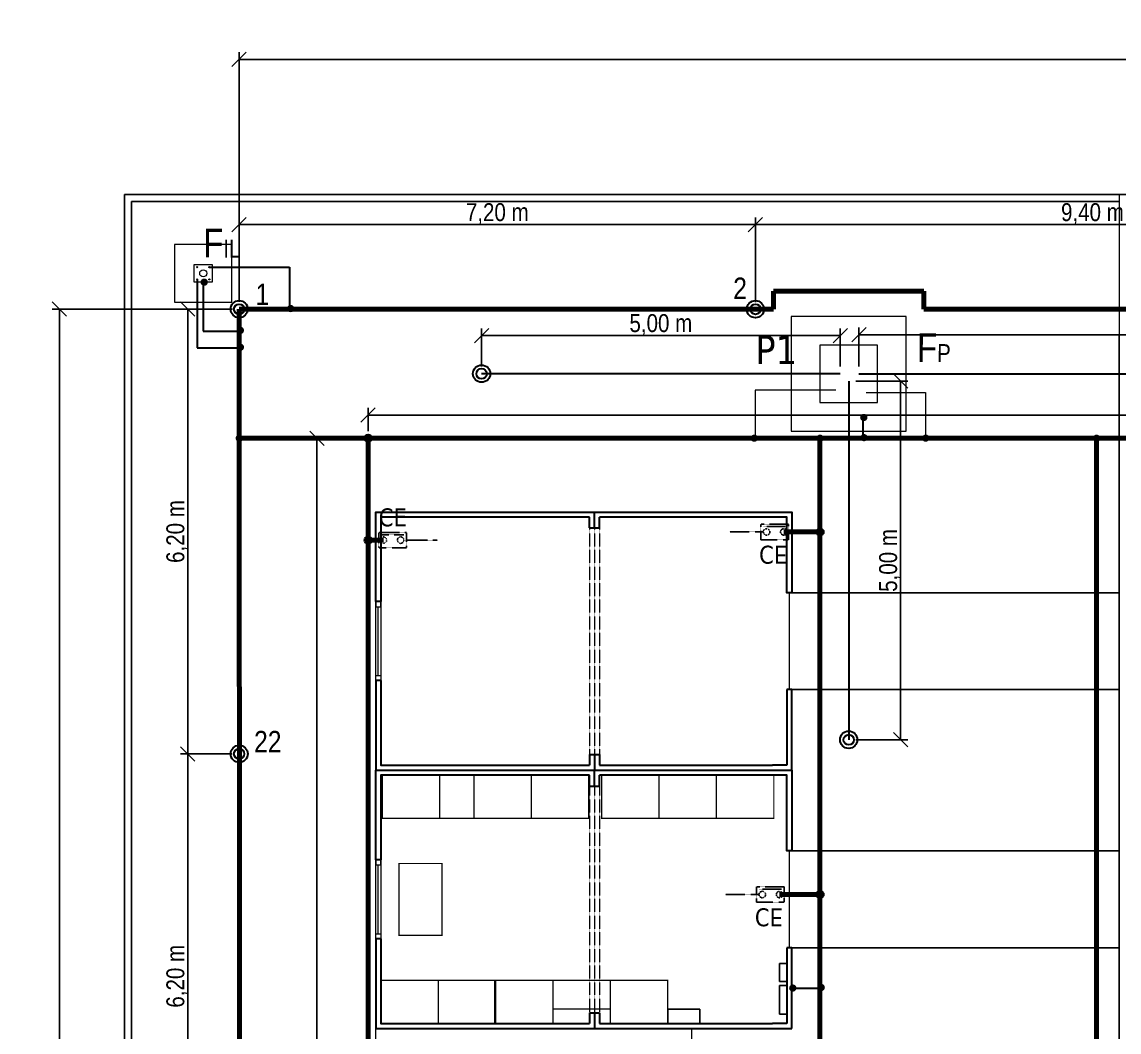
# Model space of a CAD drawing. Header units: inches. Extents: x -406115 to -363140, y -27318 to 35879.
# Drawn here: x -396768 to -381470, y 21797 to 35879 of the extents above; entities that cross this region are included whole.
import ezdxf

# ---------------------------------------------------------------- set-up
doc = ezdxf.new("R2010")
doc.units = ezdxf.units.IN
doc.header["$MEASUREMENT"] = 0
doc.header["$PDSIZE"] = 5
doc.linetypes.add('ACAD_ISO02W100', pattern=[15, 12, -3])
doc.linetypes.add('ACAD_ISO03W100', pattern=[30, 12, -18])
for name, color, linetype, lineweight in [('.15', 7, 'Continuous', 15), ('0.13', 7, 'Continuous', 13), ('5 m', 7, 'Continuous', 15), ('cutie cu eclisa', 7, 'ACAD_ISO03W100', 25), ('electrozi verticali cupru perimetrali', 22, 'Continuous', 30), ('fundatii', 144, 'Continuous', 50), ('gri', 8, 'Continuous', 25), ('legatura la priza pam.a stalp.ilum.', 130, 'Continuous', 30), ('linie groasa', 2, 'Continuous', 50), ('loc sudura', 92, 'Continuous', 30), ('priza pamant pentru paratrasnete', 30, 'Continuous', 30), ('ramificatie la priza fundatie', 5, 'Continuous', 30), ('SECTIUNI', 5, 'ACAD_ISO02W100', 30), ('text 1', 7, 'Continuous', 25)]:
    doc.layers.add(name, color=color, linetype=linetype, lineweight=lineweight)
doc.layers.add('celule MT', color=7, linetype='Continuous')
doc.layers.add('Layer2', color=7, linetype='Continuous')
for name, color, linetype, lineweight, true_color in [('cote', 7, 'Continuous', 9, 0x525252), ('priza dirijare potentiale', 7, 'Continuous', 80, 0x9eff9e), ('priza pam.artificiala perimetrala', 7, 'Continuous', 80, 0x96222e), ('ramificatii la priza pamant', 7, 'Continuous', 5, 0x007a00)]:
    doc.layers.add(name, color=color, linetype=linetype, lineweight=lineweight, true_color=true_color)
doc.styles.add('ROMANS', font='tahoma.ttf')
doc.styles.get("Standard").update_dxf_attribs({"font": 'ARIALN.TTF'})
doc.dimstyles.get("Standard").update_dxf_attribs({"dimtxt": 250, "dimasz": 200, "dimexe": 100, "dimexo": 100, "dimgap": 100, "dimtad": 1, "dimlfac": 0.001, "dimzin": 0, "dimtxsty": 'Standard', "dimblk": 'OBLIQUE', "dimcen": 0.09, "dimadec": 0, "dimazin": 0, "dimtfac": 1, "dimtofl": 0, "dimtmove": 0, "dimatfit": 3, "dimfxl": 1, "dimtolj": 1, "dimtzin": 0, "dimarcsym": 1})

# ---------------------------------------------------------------- blocks, each defined once
blk = doc.blocks.new('_Oblique')
at = {"color": 0, "linetype": 'ByBlock', "lineweight": -2}
blk.add_line((-0.5, -0.5), (0.5, 0.5), dxfattribs=at)
blk = doc.blocks.new('*D255')
at = {"layer": 'cote', "color": 0, "lineweight": -2, "ltscale": 0.01, "transparency": 16777216}
for p, q in [((-393740, 31975), (-393740, 33154)), ((-393740, 33054), (-386540, 33054)), ((-386540, 31974), (-386540, 33154))]:
    blk.add_line(p, q, dxfattribs=at)
at = {"layer": 'Defpoints', "color": 0, "ltscale": 0.01, "transparency": 16777216}
for p in [(-386540, 33054), (-393740, 31875), (-386540, 31874)]:
    blk.add_point(p, dxfattribs=at)
at = {"layer": 'cote', "color": 0, "lineweight": -2, "ltscale": 0.01, "transparency": 16777216, "xscale": 200, "yscale": 200, "zscale": 200, "rotation": 180}
blk.add_blockref('_Oblique', (-393740, 33054), dxfattribs=at)
at = {"layer": 'cote', "color": 0, "lineweight": -2, "ltscale": 0.01, "transparency": 16777216, "xscale": 200, "yscale": 200, "zscale": 200}
blk.add_blockref('_Oblique', (-386540, 33054), dxfattribs=at)
at = {"layer": 'cote', "color": 0, "ltscale": 0.01, "transparency": 16777216, "insert": (-390140, 33204), "char_height": 250, "attachment_point": 5}
blk.add_mtext('\\A1;7,20 m', dxfattribs=at)
blk = doc.blocks.new('*D256')
at = {"layer": 'cote', "color": 0, "lineweight": -2, "ltscale": 0.01, "transparency": 16777216}
for p, q in [((-386540, 31974), (-386540, 33154)), ((-386540, 33054), (-377141, 33054)), ((-377141, 31974), (-377141, 33154))]:
    blk.add_line(p, q, dxfattribs=at)
at = {"layer": 'Defpoints', "color": 0, "ltscale": 0.01, "transparency": 16777216}
for p in [(-377141, 33054), (-386540, 31874), (-377141, 31874)]:
    blk.add_point(p, dxfattribs=at)
at = {"layer": 'cote', "color": 0, "lineweight": -2, "ltscale": 0.01, "transparency": 16777216, "xscale": 200, "yscale": 200, "zscale": 200, "rotation": 180}
blk.add_blockref('_Oblique', (-386540, 33054), dxfattribs=at)
at = {"layer": 'cote', "color": 0, "lineweight": -2, "ltscale": 0.01, "transparency": 16777216, "xscale": 200, "yscale": 200, "zscale": 200}
blk.add_blockref('_Oblique', (-377141, 33054), dxfattribs=at)
at = {"layer": 'cote', "color": 0, "ltscale": 0.01, "transparency": 16777216, "insert": (-381841, 33204), "char_height": 250, "attachment_point": 5}
blk.add_mtext('\\A1;9,40 m', dxfattribs=at)
blk = doc.blocks.new('*D260')
at = {"layer": 'Defpoints', "color": 0, "ltscale": 0.01, "transparency": 16777216}
for p in [(-364739, 35356), (-393740, 31875), (-364739, 31875)]:
    blk.add_point(p, dxfattribs=at)
at = {"layer": 'linie groasa', "color": 0, "lineweight": -2, "ltscale": 0.01, "transparency": 16777216}
for p, q in [((-393740, 31975), (-393740, 35456)), ((-393740, 35356), (-364739, 35356)), ((-364739, 31975), (-364739, 35456))]:
    blk.add_line(p, q, dxfattribs=at)
at = {"layer": 'linie groasa', "color": 0, "lineweight": -2, "ltscale": 0.01, "transparency": 16777216, "xscale": 200, "yscale": 200, "zscale": 200, "rotation": 180}
blk.add_blockref('_Oblique', (-393740, 35356), dxfattribs=at)
at = {"layer": 'linie groasa', "color": 0, "lineweight": -2, "ltscale": 0.01, "transparency": 16777216, "xscale": 200, "yscale": 200, "zscale": 200}
blk.add_blockref('_Oblique', (-364739, 35356), dxfattribs=at)
at = {"layer": 'linie groasa', "color": 0, "ltscale": 0.01, "transparency": 16777216, "insert": (-379240, 35506), "char_height": 250, "attachment_point": 5}
blk.add_mtext('\\A1;29,00 m', dxfattribs=at)
blk = doc.blocks.new('*D261')
at = {"layer": 'Defpoints', "color": 0, "ltscale": 0.01, "transparency": 16777216}
for p in [(-393740, 31875), (-396245, -13126), (-393739, -13126)]:
    blk.add_point(p, dxfattribs=at)
at = {"layer": 'linie groasa', "color": 0, "lineweight": -2, "ltscale": 0.01, "transparency": 16777216}
for p, q in [((-393840, 31875), (-396345, 31875)), ((-396245, 31875), (-396245, -13126)), ((-393839, -13126), (-396345, -13126))]:
    blk.add_line(p, q, dxfattribs=at)
at = {"layer": 'linie groasa', "color": 0, "lineweight": -2, "ltscale": 0.01, "transparency": 16777216, "xscale": 200, "yscale": 200, "zscale": 200}
for p, rotation in [((-396245, 31875), 90), ((-396245, -13126), 270)]:
    blk.add_blockref('_Oblique', p, dxfattribs=dict(at, rotation=rotation))
at = {"layer": 'linie groasa', "color": 0, "ltscale": 0.01, "transparency": 16777216, "insert": (-396395, 9375), "char_height": 250, "attachment_point": 5, "rotation": 90}
blk.add_mtext('\\A1;45,00 m', dxfattribs=at)
blk = doc.blocks.new('*D262')
at = {"layer": 'Defpoints', "color": 0, "ltscale": 0.01, "transparency": 16777216}
for p in [(-391939, 30075), (-392656, -11325), (-391941, -11325)]:
    blk.add_point(p, dxfattribs=at)
at = {"layer": 'linie groasa', "color": 0, "lineweight": -2, "ltscale": 0.01, "transparency": 16777216}
for p, q in [((-392039, 30075), (-392756, 30075)), ((-392656, 30075), (-392656, -11325)), ((-392041, -11325), (-392756, -11325))]:
    blk.add_line(p, q, dxfattribs=at)
at = {"layer": 'linie groasa', "color": 0, "lineweight": -2, "ltscale": 0.01, "transparency": 16777216, "xscale": 200, "yscale": 200, "zscale": 200}
for p, rotation in [((-392656, 30075), 90), ((-392656, -11325), 270)]:
    blk.add_blockref('_Oblique', p, dxfattribs=dict(at, rotation=rotation))
at = {"layer": 'linie groasa', "color": 0, "ltscale": 0.01, "transparency": 16777216, "insert": (-392807, 9375), "char_height": 250, "attachment_point": 5, "rotation": 90}
blk.add_mtext('\\A1;41,40 m', dxfattribs=at)
blk = doc.blocks.new('*D263')
at = {"layer": 'Defpoints', "color": 0, "ltscale": 0.01, "transparency": 16777216}
for p in [(-366539, 30398), (-391941, 30075), (-366539, 30075)]:
    blk.add_point(p, dxfattribs=at)
at = {"layer": 'linie groasa', "color": 0, "lineweight": -2, "ltscale": 0.01, "transparency": 16777216}
for p, q in [((-391941, 30175), (-391941, 30498)), ((-366539, 30175), (-366539, 30498)), ((-391941, 30398), (-366539, 30398))]:
    blk.add_line(p, q, dxfattribs=at)
at = {"layer": 'linie groasa', "color": 0, "lineweight": -2, "ltscale": 0.01, "transparency": 16777216, "xscale": 200, "yscale": 200, "zscale": 200, "rotation": 180}
blk.add_blockref('_Oblique', (-391941, 30398), dxfattribs=at)
at = {"layer": 'linie groasa', "color": 0, "lineweight": -2, "ltscale": 0.01, "transparency": 16777216, "xscale": 200, "yscale": 200, "zscale": 200}
blk.add_blockref('_Oblique', (-366539, 30398), dxfattribs=at)
at = {"layer": 'linie groasa', "color": 0, "ltscale": 0.01, "transparency": 16777216, "insert": (-379240, 30549), "char_height": 250, "attachment_point": 5}
blk.add_mtext('\\A1;25,40 m', dxfattribs=at)
blk = doc.blocks.new('*D279')
at = {"layer": 'cote', "color": 0, "lineweight": -2, "ltscale": 0.01, "transparency": 16777216}
for p, q in [((-393840, 25675), (-394555, 25675)), ((-394455, 25675), (-394455, 19475)), ((-393840, 19475), (-394555, 19475))]:
    blk.add_line(p, q, dxfattribs=at)
at = {"layer": 'Defpoints', "color": 0, "ltscale": 0.01, "transparency": 16777216}
for p in [(-393740, 25675), (-394455, 19475), (-393740, 19475)]:
    blk.add_point(p, dxfattribs=at)
at = {"layer": 'cote', "color": 0, "lineweight": -2, "ltscale": 0.01, "transparency": 16777216, "xscale": 200, "yscale": 200, "zscale": 200}
for p, rotation in [((-394455, 25675), 90), ((-394455, 19475), 270)]:
    blk.add_blockref('_Oblique', p, dxfattribs=dict(at, rotation=rotation))
at = {"layer": 'cote', "color": 0, "ltscale": 0.01, "transparency": 16777216, "insert": (-394606, 22575), "char_height": 250, "attachment_point": 5, "rotation": 90}
blk.add_mtext('\\A1;6,20 m', dxfattribs=at)
blk = doc.blocks.new('*D280')
at = {"layer": 'cote', "color": 0, "lineweight": -2, "ltscale": 0.01, "transparency": 16777216}
for p, q in [((-393839, 31875), (-394555, 31875)), ((-394455, 31875), (-394455, 25675)), ((-393840, 25675), (-394555, 25675))]:
    blk.add_line(p, q, dxfattribs=at)
at = {"layer": 'Defpoints', "color": 0, "ltscale": 0.01, "transparency": 16777216}
for p in [(-393739, 31875), (-394455, 25675), (-393740, 25675)]:
    blk.add_point(p, dxfattribs=at)
at = {"layer": 'cote', "color": 0, "lineweight": -2, "ltscale": 0.01, "transparency": 16777216, "xscale": 200, "yscale": 200, "zscale": 200}
for p, rotation in [((-394455, 31875), 90), ((-394455, 25675), 270)]:
    blk.add_blockref('_Oblique', p, dxfattribs=dict(at, rotation=rotation))
at = {"layer": 'cote', "color": 0, "ltscale": 0.01, "transparency": 16777216, "insert": (-394606, 28775), "char_height": 250, "attachment_point": 5, "rotation": 90}
blk.add_mtext('\\A1;6,20 m', dxfattribs=at)
blk = doc.blocks.new('*D281')
at = {"layer": 'cote', "color": 0, "lineweight": -2, "ltscale": 0.01, "transparency": 16777216}
for p, q in [((-390359, 31075), (-390359, 31606)), ((-385358, 31075), (-385358, 31606)), ((-390359, 31506), (-385358, 31506))]:
    blk.add_line(p, q, dxfattribs=at)
at = {"layer": 'Defpoints', "color": 0, "ltscale": 0.01, "transparency": 16777216}
for p in [(-385358, 31506), (-390359, 30975), (-385358, 30975)]:
    blk.add_point(p, dxfattribs=at)
at = {"layer": 'cote', "color": 0, "lineweight": -2, "ltscale": 0.01, "transparency": 16777216, "xscale": 200, "yscale": 200, "zscale": 200, "rotation": 180}
blk.add_blockref('_Oblique', (-390359, 31506), dxfattribs=at)
at = {"layer": 'cote', "color": 0, "lineweight": -2, "ltscale": 0.01, "transparency": 16777216, "xscale": 200, "yscale": 200, "zscale": 200}
blk.add_blockref('_Oblique', (-385358, 31506), dxfattribs=at)
at = {"layer": 'cote', "color": 0, "ltscale": 0.01, "transparency": 16777216, "insert": (-387859, 31657), "char_height": 250, "attachment_point": 5}
blk.add_mtext('\\A1;5,00 m', dxfattribs=at)
blk = doc.blocks.new('*D282')
at = {"layer": 'cote', "color": 0, "lineweight": -2, "ltscale": 0.01, "transparency": 16777216}
for p, q in [((-385097, 31075), (-385097, 31619)), ((-376098, 31519), (-385097, 31519)), ((-376098, 31076), (-376098, 31619))]:
    blk.add_line(p, q, dxfattribs=at)
at = {"layer": 'Defpoints', "color": 0, "ltscale": 0.01, "transparency": 16777216}
for p in [(-385097, 31519), (-385097, 30975), (-376098, 30976)]:
    blk.add_point(p, dxfattribs=at)
at = {"layer": 'cote', "color": 0, "lineweight": -2, "ltscale": 0.01, "transparency": 16777216, "xscale": 200, "yscale": 200, "zscale": 200, "rotation": 180}
blk.add_blockref('_Oblique', (-385097, 31519), dxfattribs=at)
at = {"layer": 'cote', "color": 0, "lineweight": -2, "ltscale": 0.01, "transparency": 16777216, "xscale": 200, "yscale": 200, "zscale": 200}
blk.add_blockref('_Oblique', (-376098, 31519), dxfattribs=at)
at = {"layer": 'cote', "color": 0, "ltscale": 0.01, "transparency": 16777216, "insert": (-380598, 31669), "char_height": 250, "attachment_point": 5}
blk.add_mtext('\\A1;9,00 m', dxfattribs=at)
blk = doc.blocks.new('*D283')
at = {"layer": 'cote', "color": 0, "lineweight": -2, "ltscale": 0.01, "transparency": 16777216}
for p, q in [((-385140, 30872), (-384417, 30872)), ((-384517, 30872), (-384517, 25872)), ((-385139, 25872), (-384417, 25872))]:
    blk.add_line(p, q, dxfattribs=at)
at = {"layer": 'Defpoints', "color": 0, "ltscale": 0.01, "transparency": 16777216}
for p in [(-385240, 30872), (-385239, 25872), (-384517, 25872)]:
    blk.add_point(p, dxfattribs=at)
at = {"layer": 'cote', "color": 0, "lineweight": -2, "ltscale": 0.01, "transparency": 16777216, "xscale": 200, "yscale": 200, "zscale": 200}
for p, rotation in [((-384517, 30872), 90), ((-384517, 25872), 270)]:
    blk.add_blockref('_Oblique', p, dxfattribs=dict(at, rotation=rotation))
at = {"layer": 'cote', "color": 0, "ltscale": 0.01, "transparency": 16777216, "insert": (-384667, 28372), "char_height": 250, "attachment_point": 5, "rotation": 90}
blk.add_mtext('\\A1;5,00 m', dxfattribs=at)

msp = doc.modelspace()

# ---------------------------------------------------------------- hatches: boundary and pattern name
at = {"layer": 'loc sudura', "ltscale": 0.13}
h = msp.add_hatch(color=256, dxfattribs=at)
h.paths.add_polyline_path([(-394226.477, 32200.124), (-394226.477, 32302.124, -1)])
h.paths.add_polyline_path([(-394226.477, 32302.124), (-394226.477, 32251.124), (-394277.477, 32251.124, -0.414213563)])
h.paths.add_polyline_path([(-394226.477, 32251.124), (-394226.477, 32200.124, -0.414213562), (-394277.477, 32251.124)])
h = msp.add_hatch(color=256, dxfattribs=at)
h.paths.add_polyline_path([(-393020.563, 31832.671), (-393020.563, 31934.671, -1)])
h.paths.add_polyline_path([(-393020.563, 31934.671), (-393020.563, 31883.671), (-393071.563, 31883.671, -0.414213563)])
h.paths.add_polyline_path([(-393020.563, 31883.671), (-393020.563, 31832.671, -0.414213562), (-393071.563, 31883.671)])
h = msp.add_hatch(color=256, dxfattribs=at)
h.paths.add_polyline_path([(-393722.117, 31528.013), (-393722.117, 31630.013, -1)])
h.paths.add_polyline_path([(-393722.117, 31630.013), (-393722.117, 31579.013), (-393773.117, 31579.013, -0.414213563)])
h.paths.add_polyline_path([(-393722.117, 31579.013), (-393722.117, 31528.013, -0.414213562), (-393773.117, 31579.013)])
h = msp.add_hatch(color=256, dxfattribs=at)
h.paths.add_polyline_path([(-393721.982, 31293.251), (-393721.982, 31395.251, -1)])
h.paths.add_polyline_path([(-393721.982, 31395.251), (-393721.982, 31344.251), (-393772.982, 31344.251, -0.414213563)])
h.paths.add_polyline_path([(-393721.982, 31344.251), (-393721.982, 31293.251, -0.414213562), (-393772.982, 31344.251)])
h = msp.add_hatch(color=256, dxfattribs=at)
h.paths.add_polyline_path([(-385028.993, 30313.761), (-385028.993, 30415.761, -1)])
h.paths.add_polyline_path([(-385028.993, 30415.761), (-385028.993, 30364.761), (-385079.993, 30364.761, -0.414213563)])
h.paths.add_polyline_path([(-385028.993, 30364.761), (-385028.993, 30313.761, -0.414213562), (-385079.993, 30364.761)])
h = msp.add_hatch(color=256, dxfattribs=at)
h.paths.add_polyline_path([(-393737.598, 30024.413), (-393737.598, 30126.413, -1)])
h.paths.add_polyline_path([(-393737.598, 30126.413), (-393737.598, 30075.413), (-393788.598, 30075.413, -0.414213563)])
h.paths.add_polyline_path([(-393737.598, 30075.413), (-393737.598, 30024.413, -0.414213562), (-393788.598, 30075.413)])
h = msp.add_hatch(color=256, dxfattribs=at)
h.paths.add_polyline_path([(-391940.137, 30024.413), (-391940.137, 30126.413, -1)])
h.paths.add_polyline_path([(-391940.137, 30126.413), (-391940.137, 30075.413), (-391991.137, 30075.413, -0.414213563)])
h.paths.add_polyline_path([(-391940.137, 30075.413), (-391940.137, 30024.413, -0.414213562), (-391991.137, 30075.413)])
h = msp.add_hatch(color=256, dxfattribs=at)
h.paths.add_polyline_path([(-391990.372, 30074.769), (-391888.372, 30074.769, 1)])
h.paths.add_polyline_path([(-391888.372, 30074.769), (-391939.372, 30074.769), (-391939.372, 30023.769, 0.414213563)])
h.paths.add_polyline_path([(-391939.372, 30074.769), (-391990.372, 30074.769, 0.414213562), (-391939.372, 30023.769)])
h = msp.add_hatch(color=256, dxfattribs=at)
h.paths.add_polyline_path([(-386555.96, 30025.144), (-386555.96, 30127.144, -1)])
h.paths.add_polyline_path([(-386555.96, 30127.144), (-386555.96, 30076.144), (-386606.96, 30076.144, -0.414213563)])
h.paths.add_polyline_path([(-386555.96, 30076.144), (-386555.96, 30025.144, -0.414213562), (-386606.96, 30076.144)])
h = msp.add_hatch(color=256, dxfattribs=at)
h.paths.add_polyline_path([(-385639.137, 30024.413), (-385639.137, 30126.413, -1)])
h.paths.add_polyline_path([(-385639.137, 30126.413), (-385639.137, 30075.413), (-385690.137, 30075.413, -0.414213563)])
h.paths.add_polyline_path([(-385639.137, 30075.413), (-385639.137, 30024.413, -0.414213562), (-385690.137, 30075.413)])
h = msp.add_hatch(color=256, dxfattribs=at)
h.paths.add_polyline_path([(-385025.309, 30032.671), (-385025.309, 30134.671, -1)])
h.paths.add_polyline_path([(-385025.309, 30134.671), (-385025.309, 30083.671), (-385076.309, 30083.671, -0.414213563)])
h.paths.add_polyline_path([(-385025.309, 30083.671), (-385025.309, 30032.671, -0.414213562), (-385076.309, 30083.671)])
h = msp.add_hatch(color=256, dxfattribs=at)
h.paths.add_polyline_path([(-384165.76, 30025.809), (-384165.76, 30127.809, -1)])
h.paths.add_polyline_path([(-384165.76, 30127.809), (-384165.76, 30076.809), (-384216.76, 30076.809, -0.414213563)])
h.paths.add_polyline_path([(-384165.76, 30076.809), (-384165.76, 30025.809, -0.414213562), (-384216.76, 30076.809)])
h = msp.add_hatch(color=256, dxfattribs=at)
h.paths.add_polyline_path([(-381782.855, 30024.413), (-381782.855, 30126.413, -1)])
h.paths.add_polyline_path([(-381782.855, 30126.413), (-381782.855, 30075.413), (-381833.855, 30075.413, -0.414213563)])
h.paths.add_polyline_path([(-381782.855, 30075.413), (-381782.855, 30024.413, -0.414213562), (-381833.855, 30075.413)])
h = msp.add_hatch(color=256, dxfattribs=at)
h.paths.add_polyline_path([(-385640.637, 28718.666), (-385640.637, 28820.666, -1)])
h.paths.add_polyline_path([(-385640.637, 28820.666), (-385640.637, 28769.666), (-385691.637, 28769.666, -0.414213563)])
h.paths.add_polyline_path([(-385640.637, 28769.666), (-385640.637, 28718.666, -0.414213562), (-385691.637, 28769.666)])
h = msp.add_hatch(color=256, dxfattribs=at)
h.paths.add_polyline_path([(-385690.872, 28769.023), (-385588.872, 28769.023, 1)])
h.paths.add_polyline_path([(-385588.872, 28769.023), (-385639.872, 28769.023), (-385639.872, 28718.023, 0.414213563)])
h.paths.add_polyline_path([(-385639.872, 28769.023), (-385690.872, 28769.023, 0.414213562), (-385639.872, 28718.023)])
h = msp.add_hatch(color=256, dxfattribs=at)
h.paths.add_polyline_path([(-391941.637, 28604.962), (-391941.637, 28706.962, -1)])
h.paths.add_polyline_path([(-391941.637, 28706.962), (-391941.637, 28655.962), (-391992.637, 28655.962, -0.414213563)])
h.paths.add_polyline_path([(-391941.637, 28655.962), (-391941.637, 28604.962, -0.414213562), (-391992.637, 28655.962)])
h = msp.add_hatch(color=256, dxfattribs=at)
h.paths.add_polyline_path([(-391941.637, 28604.962), (-391941.637, 28706.962, -1)])
h.paths.add_polyline_path([(-391941.637, 28706.962), (-391941.637, 28655.962), (-391992.637, 28655.962, -0.414213563)])
h.paths.add_polyline_path([(-391941.637, 28655.962), (-391941.637, 28604.962, -0.414213562), (-391992.637, 28655.962)])
h = msp.add_hatch(color=256, dxfattribs=at)
h.paths.add_polyline_path([(-391941.637, 28604.962), (-391941.637, 28706.962, -1)])
h.paths.add_polyline_path([(-391941.637, 28706.962), (-391941.637, 28655.962), (-391992.637, 28655.962, -0.414213563)])
h.paths.add_polyline_path([(-391941.637, 28655.962), (-391941.637, 28604.962, -0.414213562), (-391992.637, 28655.962)])
h = msp.add_hatch(color=256, dxfattribs=at)
h.paths.add_polyline_path([(-391941.637, 28604.962), (-391941.637, 28706.962, -1)])
h.paths.add_polyline_path([(-391941.637, 28706.962), (-391941.637, 28655.962), (-391992.637, 28655.962, -0.414213563)])
h.paths.add_polyline_path([(-391941.637, 28655.962), (-391941.637, 28604.962, -0.414213562), (-391992.637, 28655.962)])
h = msp.add_hatch(color=256, dxfattribs=at)
h.paths.add_polyline_path([(-391941.637, 28604.962), (-391941.637, 28706.962, -1)])
h.paths.add_polyline_path([(-391941.637, 28706.962), (-391941.637, 28655.962), (-391992.637, 28655.962, -0.414213563)])
h.paths.add_polyline_path([(-391941.637, 28655.962), (-391941.637, 28604.962, -0.414213562), (-391992.637, 28655.962)])
h = msp.add_hatch(color=256, dxfattribs=at)
h.paths.add_polyline_path([(-391991.872, 28655.319), (-391889.872, 28655.319, 1)])
h.paths.add_polyline_path([(-391889.872, 28655.319), (-391940.872, 28655.319), (-391940.872, 28604.319, 0.414213563)])
h.paths.add_polyline_path([(-391940.872, 28655.319), (-391991.872, 28655.319, 0.414213562), (-391940.872, 28604.319)])
h = msp.add_hatch(color=256, dxfattribs=at)
h.paths.add_polyline_path([(-391991.872, 28655.319), (-391889.872, 28655.319, 1)])
h.paths.add_polyline_path([(-391889.872, 28655.319), (-391940.872, 28655.319), (-391940.872, 28604.319, 0.414213563)])
h.paths.add_polyline_path([(-391940.872, 28655.319), (-391991.872, 28655.319, 0.414213562), (-391940.872, 28604.319)])
h = msp.add_hatch(color=256, dxfattribs=at)
h.paths.add_polyline_path([(-391991.872, 28655.319), (-391889.872, 28655.319, 1)])
h.paths.add_polyline_path([(-391889.872, 28655.319), (-391940.872, 28655.319), (-391940.872, 28604.319, 0.414213563)])
h.paths.add_polyline_path([(-391940.872, 28655.319), (-391991.872, 28655.319, 0.414213562), (-391940.872, 28604.319)])
h = msp.add_hatch(color=256, dxfattribs=at)
h.paths.add_polyline_path([(-391991.872, 28655.319), (-391889.872, 28655.319, 1)])
h.paths.add_polyline_path([(-391889.872, 28655.319), (-391940.872, 28655.319), (-391940.872, 28604.319, 0.414213563)])
h.paths.add_polyline_path([(-391940.872, 28655.319), (-391991.872, 28655.319, 0.414213562), (-391940.872, 28604.319)])
h = msp.add_hatch(color=256, dxfattribs=at)
h.paths.add_polyline_path([(-391991.872, 28655.319), (-391889.872, 28655.319, 1)])
h.paths.add_polyline_path([(-391889.872, 28655.319), (-391940.872, 28655.319), (-391940.872, 28604.319, 0.414213563)])
h.paths.add_polyline_path([(-391940.872, 28655.319), (-391991.872, 28655.319, 0.414213562), (-391940.872, 28604.319)])
h = msp.add_hatch(color=256, dxfattribs=at)
h.paths.add_polyline_path([(-385640.637, 23663.838), (-385640.637, 23765.838, -1)])
h.paths.add_polyline_path([(-385640.637, 23765.838), (-385640.637, 23714.838), (-385691.637, 23714.838, -0.414213563)])
h.paths.add_polyline_path([(-385640.637, 23714.838), (-385640.637, 23663.838, -0.414213562), (-385691.637, 23714.838)])
h = msp.add_hatch(color=256, dxfattribs=at)
h.paths.add_polyline_path([(-385690.872, 23714.194), (-385588.872, 23714.194, 1)])
h.paths.add_polyline_path([(-385588.872, 23714.194), (-385639.872, 23714.194), (-385639.872, 23663.194, 0.414213563)])
h.paths.add_polyline_path([(-385639.872, 23714.194), (-385690.872, 23714.194, 0.414213562), (-385639.872, 23663.194)])
h = msp.add_hatch(color=256, dxfattribs=at)
h.paths.add_polyline_path([(-386019.108, 22359.741), (-386019.108, 22461.741, -1)])
h.paths.add_polyline_path([(-386019.108, 22461.741), (-386019.108, 22410.741), (-386070.108, 22410.741, -0.414213563)])
h.paths.add_polyline_path([(-386019.108, 22410.741), (-386019.108, 22359.741, -0.414213562), (-386070.108, 22410.741)])
h = msp.add_hatch(color=256, dxfattribs=at)
h.paths.add_polyline_path([(-385622.793, 22367.563), (-385622.793, 22469.563, -1)])
h.paths.add_polyline_path([(-385622.793, 22469.563), (-385622.793, 22418.563), (-385673.793, 22418.563, -0.414213563)])
h.paths.add_polyline_path([(-385622.793, 22418.563), (-385622.793, 22367.563, -0.414213562), (-385673.793, 22418.563)])

# ---------------------------------------------------------------- linework, layer by layer
at = {"layer": '.15'}
msp.add_line((-390358.769, 30975.269), (-390358.269, 30974.769), dxfattribs=at)
at = {"color": 252, "linetype": 'ByBlock', "lineweight": 15}
for p, q in [((-377519.617, 33474.769), (-381519.617, 33474.769)), ((-381469.617, 33474.769), (-381469.617, 31524.769))]:
    msp.add_line(p, q, dxfattribs=at)
for p, q in [((-386068.681, 27922.162), (-381469.617, 27922.162)), ((-386068.681, 26572.162), (-381469.617, 26572.162)), ((-381469.617, 24322.162), (-381469.617, 25249.717)), ((-386068.681, 24322.162), (-381469.617, 24322.162)), ((-386068.681, 22972.162), (-381469.617, 22972.162))]:
    msp.add_line(p, q)
at = {"color": 7}
for p, q in [((-386103.681, 26297.317), (-386103.681, 26047.317)), ((-386103.681, 26047.317), (-386103.681, 25647.317)), ((-386203.681, 22501.056), (-386203.681, 22751.056)), ((-386203.681, 22751.056), (-386103.681, 22751.056)), ((-386103.681, 22697.317), (-386103.681, 22447.317)), ((-386103.681, 22501.056), (-386203.681, 22501.056)), ((-386203.681, 22047.317), (-386203.681, 22447.317)), ((-386203.681, 22447.317), (-386103.681, 22447.317)), ((-386103.681, 22447.317), (-386103.681, 22047.317)), ((-387763.682, 21917.162), (-387763.682, 22117.162)), ((-387763.682, 22117.162), (-387313.682, 22117.162)), ((-387313.682, 22117.162), (-387313.682, 21917.162)), ((-386103.681, 22047.317), (-386203.681, 22047.317))]:
    msp.add_line(p, q, dxfattribs=at)
at = {"lineweight": 13, "ltscale": 0.13}
for p, q in [((-391833.681, 25447.162), (-387433.681, 25447.162)), ((-391833.681, 14047.162), (-391833.681, 21847.162)), ((-391833.681, 21847.162), (-387433.681, 21847.162)), ((-387433.681, 21847.162), (-387433.681, 14047.162))]:
    msp.add_line(p, q, dxfattribs=at)
at = {"color": 253}
for p, q in [((-387313.682, 25517.162), (-387763.682, 25517.162)), ((-387313.682, 21917.162), (-387763.682, 21917.162))]:
    msp.add_line(p, q, dxfattribs=at)
at = {"color": 7, "ltscale": 0.13}
msp.add_line((-390171.842, 21907.355), (-390171.842, 22507.355), dxfattribs=at)
msp.add_lwpolyline([(-395339.872, 33474.769), (-395339.872, -14725.231), (-363139.872, -14725.231), (-363139.872, 33474.769)], close=True)
msp.add_lwpolyline([(-381469.617, 33374.769), (-395239.872, 33374.769), (-395239.872, -14625.231), (-381189.872, -14625.231)])
at = {"color": 7, "ltscale": 0.13, "const_width": 18}
for points in [[(-390943.681, 25377.162), (-390943.681, 24777.162), (-391743.681, 24777.162), (-391743.681, 25377.162)], [(-390463.681, 25377.162), (-390463.681, 24777.162), (-390943.681, 24777.162), (-390943.681, 25377.162)], [(-389663.681, 25377.162), (-389663.681, 24777.162), (-390463.681, 24777.162), (-390463.681, 25377.162)], [(-388863.681, 25377.162), (-388863.681, 24777.162), (-389663.681, 24777.162), (-389663.681, 25377.162)], [(-387883.682, 25377.162), (-387883.682, 24777.162), (-388683.681, 24777.162), (-388683.681, 25377.162)], [(-387083.682, 25377.162), (-387083.682, 24777.162), (-387883.682, 24777.162), (-387883.682, 25377.162)], [(-386283.682, 25377.162), (-386283.682, 24777.162), (-387083.682, 24777.162), (-387083.682, 25377.162)], [(-391511.002, 24147.162), (-391511.002, 23147.162), (-390911.002, 23147.162), (-390911.002, 24147.162)], [(-390963.681, 22517.162), (-390963.681, 21917.162), (-391763.681, 21917.162), (-391763.681, 22517.162)], [(-390163.681, 22517.162), (-390163.681, 21917.162), (-390963.681, 21917.162), (-390963.681, 22517.162)], [(-389363.681, 22517.162), (-389363.681, 21917.162), (-390163.681, 21917.162), (-390163.681, 22517.162)], [(-388563.682, 22517.162), (-388563.682, 22117.162), (-389363.681, 22117.162), (-389363.681, 22517.162)], [(-387763.682, 22517.162), (-387763.682, 21917.162), (-388563.682, 21917.162), (-388563.682, 22517.162)]]:
    msp.add_lwpolyline(points, close=True, dxfattribs=at)
at = {"layer": '0.13', "color": 7, "linetype": 'ACAD_ISO03W100', "ltscale": 0.01}
for p, q in [((-388853.681, 28827.162), (-388853.681, 25667.162)), ((-388783.681, 28827.162), (-388783.681, 25667.162)), ((-388713.681, 28827.162), (-388713.681, 25667.162)), ((-388853.681, 25227.162), (-388853.681, 22067.162)), ((-388783.681, 25227.162), (-388783.681, 22067.162)), ((-388713.681, 25227.162), (-388713.681, 22067.162))]:
    msp.add_line(p, q, dxfattribs=at)
at = {"layer": '5 m', "color": 7, "ltscale": 0.01}
for p, q in [((-386068.681, 27922.162), (-386068.681, 26572.162)), ((-391798.681, 26767.162), (-391798.681, 27727.162)), ((-386068.681, 24322.162), (-386068.681, 22972.162)), ((-391798.681, 23167.162), (-391798.681, 24127.162))]:
    msp.add_line(p, q, dxfattribs=at)
for points in [[(-391763.681, 26697.162), (-391833.681, 26697.162), (-391833.681, 27797.162), (-391763.681, 27797.162)], [(-391833.681, 27797.162), (-391833.681, 27727.162), (-391763.681, 27727.162), (-391763.681, 27797.162)], [(-391833.681, 26697.162), (-391833.681, 26767.162), (-391763.681, 26767.162), (-391763.681, 26697.162)], [(-391763.681, 23097.162), (-391833.681, 23097.162), (-391833.681, 24197.162), (-391763.681, 24197.162)], [(-391833.681, 24197.162), (-391833.681, 24127.162), (-391763.681, 24127.162), (-391763.681, 24197.162)], [(-391833.681, 23097.162), (-391833.681, 23167.162), (-391763.681, 23167.162), (-391763.681, 23097.162)]]:
    msp.add_lwpolyline(points, close=True, dxfattribs=at)
at = {"layer": 'celule MT', "color": 7}
for p, q in [((-391833.681, 27797.162), (-391763.681, 27797.162)), ((-391833.681, 24197.162), (-391763.681, 24197.162))]:
    msp.add_line(p, q, dxfattribs=at)
at = {"layer": 'cutie cu eclisa', "ltscale": 0.01}
for p, q in [((-386430.202, 28769.023), (-386897.075, 28769.023)), ((-386427.541, 28844.1), (-386119.125, 28844.1)), ((-391444.603, 28728.796), (-391753.019, 28728.796)), ((-391444.603, 28728.796), (-391753.019, 28728.796)), ((-391444.603, 28728.796), (-391753.019, 28728.796)), ((-391444.603, 28728.796), (-391753.019, 28728.796)), ((-391444.603, 28728.796), (-391753.019, 28728.796)), ((-391441.943, 28655.319), (-390975.07, 28655.319)), ((-391441.943, 28655.319), (-390975.07, 28655.319)), ((-391441.943, 28655.319), (-390975.07, 28655.319)), ((-391441.943, 28655.319), (-390975.07, 28655.319)), ((-391441.943, 28655.319), (-390975.07, 28655.319)), ((-386489.127, 23714.194), (-386956, 23714.194)), ((-386486.466, 23789.271), (-386178.05, 23789.271))]:
    msp.add_line(p, q, dxfattribs=at)
for points in [[(-391406.863, 28763.232), (-391793.309, 28763.232), (-391793.309, 28547.405), (-391406.863, 28547.405)], [(-391406.863, 28763.232), (-391793.309, 28763.232), (-391793.309, 28547.405), (-391406.863, 28547.405)], [(-391406.863, 28763.232), (-391793.309, 28763.232), (-391793.309, 28547.405), (-391406.863, 28547.405)], [(-391406.863, 28763.232), (-391793.309, 28763.232), (-391793.309, 28547.405), (-391406.863, 28547.405)], [(-391406.863, 28763.232), (-391793.309, 28763.232), (-391793.309, 28547.405), (-391406.863, 28547.405)], [(-386465.281, 28661.109), (-386078.835, 28661.109), (-386078.835, 28876.937), (-386465.281, 28876.937)], [(-386524.206, 23606.281), (-386137.76, 23606.281), (-386137.76, 23822.108), (-386524.206, 23822.108)]]:
    msp.add_lwpolyline(points, close=True, dxfattribs=at)
for centre in [(-386385.067, 28769.023), (-386144.271, 28769.023), (-391727.874, 28655.319), (-391727.874, 28655.319), (-391727.874, 28655.319), (-391727.874, 28655.319), (-391727.874, 28655.319), (-391487.078, 28655.319), (-391487.078, 28655.319), (-391487.078, 28655.319), (-391487.078, 28655.319), (-391487.078, 28655.319), (-386443.992, 23714.194), (-386203.196, 23714.194)]:
    msp.add_circle(centre, 45.135, dxfattribs=at)
at = {"layer": 'electrozi verticali cupru perimetrali'}
for centre, radius in [((-393739.372, 31875.269), 120), ((-386540.372, 31874.269), 120), ((-393739.872, 31874.769), 71.664), ((-386540.872, 31873.769), 71.664), ((-390358.769, 30975.269), 120), ((-390358.269, 30974.769), 71.664), ((-385239.872, 25872.331), 120), ((-385239.372, 25871.831), 71.664), ((-393739.372, 25675.269), 120), ((-393739.872, 25674.769), 71.664)]:
    msp.add_circle(centre, radius, dxfattribs=at)
at = {"layer": 'fundatii', "color": 252, "lineweight": 15}
for points in [[(-394639.872, 32774.769), (-394639.872, 31974.769), (-393839.872, 31974.769), (-393839.872, 32774.769)], [(-394114.872, 32499.769), (-394114.872, 32249.769), (-394364.872, 32249.769), (-394364.872, 32499.769)], [(-386039.872, 31774.769), (-386039.872, 30174.769), (-384439.872, 30174.769), (-384439.872, 31774.769)], [(-385639.872, 31374.769), (-385639.872, 30574.769), (-384839.872, 30574.769), (-384839.872, 31374.769)]]:
    msp.add_lwpolyline(points, close=True, dxfattribs=at)
for centre, radius in [((-394324.872, 32459.769), 8), ((-394154.872, 32459.769), 8), ((-394324.872, 32289.769), 8), ((-394239.872, 32374.769), 50), ((-394154.872, 32289.769), 8)]:
    msp.add_circle(centre, radius, dxfattribs=at)
at = {"layer": 'Layer2'}
for p, q in [((-381469.617, 31524.769), (-381469.617, 27922.162)), ((-381469.617, 26572.162), (-381469.617, 25249.717))]:
    msp.add_line(p, q, dxfattribs=at)
at = {"layer": 'Layer2', "ltscale": 0.01}
msp.add_line((-381469.617, 27922.162), (-381469.617, 16937.227), dxfattribs=at)
at = {"layer": 'legatura la priza pam.a stalp.ilum.', "ltscale": 0.01}
for p, q in [((-394154.872, 32459.769), (-393037.641, 32459.769)), ((-393037.641, 32459.769), (-393037.641, 31874.769)), ((-394324.872, 32289.769), (-394324.872, 31335.012)), ((-394324.872, 31335.012), (-393739.06, 31335.35))]:
    msp.add_line(p, q, dxfattribs=at)
at = {"layer": 'loc sudura', "ltscale": 0.13}
for centre in [(-391939.372, 30074.769), (-385639.872, 28769.023), (-391940.872, 28655.319), (-391940.872, 28655.319), (-391940.872, 28655.319), (-391940.872, 28655.319), (-391940.872, 28655.319), (-385639.872, 23714.194)]:
    msp.add_circle(centre, 51, dxfattribs=at)
at = {"layer": 'priza dirijare potentiale', "ltscale": 0.01}
for p, q in [((-391940.872, 30074.769), (-393738.333, 30074.769)), ((-386144.271, 28769.023), (-385639.872, 28769.023)), ((-391727.874, 28655.319), (-391940.872, 28655.319)), ((-391727.874, 28655.319), (-391940.872, 28655.319)), ((-391727.874, 28655.319), (-391940.872, 28655.319)), ((-391727.874, 28655.319), (-391940.872, 28655.319)), ((-391727.874, 28655.319), (-391940.872, 28655.319)), ((-386203.196, 23714.194), (-385639.872, 23714.194))]:
    msp.add_line(p, q, dxfattribs=at)
at = {"layer": 'priza dirijare potentiale'}
for p, q in [((-391940.872, -11325.231), (-391940.872, 30074.769)), ((-391939.372, 30074.769), (-368869.88, 30074.769)), ((-385639.872, 30074.769), (-385639.872, -11324.731)), ((-381783.59, 30074.769), (-381783.59, -11324.731))]:
    msp.add_line(p, q, dxfattribs=at)
at = {"layer": 'priza pam.artificiala perimetrala'}
for p, q in [((-384189.872, 32124.769), (-386290.372, 32124.769)), ((-386290.372, 31874.269), (-386290.372, 32124.269)), ((-384189.872, 31874.769), (-384189.872, 32124.769)), ((-393739.872, 31874.769), (-387539.872, 31874.769)), ((-393739.372, 31875.269), (-393733.228, 21230.239)), ((-387540.372, 31874.269), (-386540.372, 31874.269)), ((-386540.372, 31874.269), (-386290.372, 31874.269)), ((-364739.372, 31875.269), (-384189.872, 31874.769))]:
    msp.add_line(p, q, dxfattribs=at)
at = {"layer": 'priza pamant pentru paratrasnete', "ltscale": 0.01}
for p, q in [((-385358.269, 30974.769), (-390358.269, 30974.769)), ((-385358.269, 30974.769), (-388239.374, 30974.769)), ((-385097.264, 30974.769), (-376897.264, 30974.769)), ((-385239.872, 30872.331), (-385239.872, 25872.331))]:
    msp.add_line(p, q, dxfattribs=at)
at = {"layer": 'ramificatie la priza fundatie', "ltscale": 0.01}
for p, q in [((-394239.872, 32249.769), (-394239.872, 31569.823)), ((-394239.872, 31569.823), (-393739.196, 31570.112)), ((-385042.387, 30363.407), (-385042.387, 30074.769)), ((-386033.681, 22409.662), (-385639.872, 22409.662))]:
    msp.add_line(p, q, dxfattribs=at)
at = {"layer": 'ramificatii la priza pamant', "ltscale": 0.01}
for p, q in [((-385418.105, 30744.838), (-386543.285, 30744.838)), ((-386543.285, 30744.838), (-386543.285, 30074.769)), ((-384993.829, 30712.318), (-384169.962, 30712.318)), ((-384169.962, 30712.318), (-384169.962, 30074.769))]:
    msp.add_line(p, q, dxfattribs=at)
at = {"layer": 'SECTIUNI', "color": 253, "linetype": 'Continuous'}
for p, q in [((-388853.681, 28827.162), (-388853.681, 28977.162)), ((-388853.681, 25227.162), (-388853.681, 25377.162))]:
    msp.add_line(p, q, dxfattribs=at)
at = {"layer": 'SECTIUNI', "linetype": 'Continuous'}
for p, q in [((-388783.681, 28827.162), (-388783.681, 29047.162)), ((-388713.681, 28827.162), (-388713.681, 28977.162)), ((-388853.681, 28827.162), (-388713.681, 28827.162)), ((-391763.681, 26697.162), (-391833.681, 26697.162)), ((-391833.681, 26697.162), (-391833.681, 25447.162)), ((-386033.681, 26572.162), (-386103.681, 26572.162)), ((-386103.681, 26572.162), (-386103.681, 25517.162)), ((-386033.681, 25447.162), (-386033.681, 26572.162)), ((-391833.681, 25447.162), (-387103.681, 25447.162)), ((-388783.681, 25227.162), (-388783.681, 25447.162)), ((-387103.681, 25447.162), (-386033.681, 25447.162)), ((-386103.681, 25517.162), (-386303.681, 25517.162)), ((-388713.681, 25227.162), (-388713.681, 25377.162)), ((-388853.681, 25227.162), (-388713.681, 25227.162)), ((-391763.681, 23097.162), (-391833.681, 23097.162)), ((-391833.681, 23097.162), (-391833.681, 21847.162)), ((-386033.681, 22972.162), (-386103.681, 22972.162)), ((-386103.681, 22972.162), (-386103.681, 21917.162)), ((-386033.681, 21847.162), (-386033.681, 22972.162)), ((-386103.681, 21917.162), (-386303.681, 21917.162)), ((-391833.681, 21847.162), (-387103.681, 21847.162)), ((-387103.681, 21847.162), (-386033.681, 21847.162))]:
    msp.add_line(p, q, dxfattribs=at)
at = {"layer": 'SECTIUNI', "color": 5, "linetype": 'Continuous'}
for p, q in [((-388853.681, 25667.162), (-388713.681, 25667.162)), ((-388853.681, 25667.162), (-388853.681, 25517.162)), ((-388783.681, 25667.162), (-388783.681, 25447.162)), ((-388713.681, 25667.162), (-388713.681, 25517.162)), ((-388853.681, 22067.162), (-388713.681, 22067.162)), ((-388853.681, 22067.162), (-388853.681, 21917.162)), ((-388783.681, 22067.162), (-388783.681, 21847.162)), ((-388713.681, 22067.162), (-388713.681, 21917.162))]:
    msp.add_line(p, q, dxfattribs=at)
at = {"layer": 'SECTIUNI', "linetype": 'Continuous'}
for points in [[(-388853.681, 28977.162), (-391763.681, 28977.162), (-391763.681, 27797.162), (-391833.681, 27797.162), (-391833.681, 29047.162), (-386033.681, 29047.162), (-386033.681, 27922.162)], [(-386033.681, 27922.162), (-386103.681, 27922.162), (-386103.681, 28977.162), (-388713.681, 28977.162)], [(-391763.681, 26697.162), (-391763.681, 25517.162), (-388853.681, 25517.162)], [(-388853.681, 25377.162), (-391763.681, 25377.162), (-391763.681, 24197.162), (-391833.681, 24197.162), (-391833.681, 25447.162), (-386033.681, 25447.162), (-386033.681, 24322.162)], [(-386033.681, 24322.162), (-386103.681, 24322.162), (-386103.681, 25377.162), (-388713.681, 25377.162)], [(-391763.681, 23097.162), (-391763.681, 21917.162), (-388853.681, 21917.162)]]:
    msp.add_lwpolyline(points, dxfattribs=at)
at = {"layer": 'SECTIUNI', "color": 253, "linetype": 'Continuous'}
for points in [[(-389633.681, 25447.162), (-387103.681, 25447.162)], [(-389633.681, 21847.162), (-387103.681, 21847.162)]]:
    msp.add_lwpolyline(points, dxfattribs=at)
at = {"layer": 'SECTIUNI', "color": 5, "linetype": 'Continuous'}
for points in [[(-388713.681, 25517.162), (-386303.681, 25517.162), (-386303.681, 25517.162)], [(-388713.681, 21917.162), (-386303.681, 21917.162), (-386303.681, 21917.162)]]:
    msp.add_lwpolyline(points, dxfattribs=at)

# ---------------------------------------------------------------- texts
at = {"layer": 'cutie cu eclisa', "ltscale": 0.01, "insert": (-392140.554, 29097.681), "char_height": 250, "width": 2012.84691, "attachment_point": 1, "style": 'ROMANS'}
msp.add_mtext('\\pxi1.3906;CE', dxfattribs=at)
msp.add_mtext('\\pxi1.3906;CE', dxfattribs=at)
msp.add_mtext('\\pxi1.3906;CE', dxfattribs=at)
msp.add_mtext('\\pxi1.3906;CE', dxfattribs=at)
msp.add_mtext('\\pxi1.3906;CE', dxfattribs=at)
at = {"layer": 'cutie cu eclisa', "ltscale": 0.01, "extrusion": (0, 0, -1), "char_height": 250, "width": 2012.84691, "attachment_point": 1, "text_direction": (1, 0, 0), "style": 'ROMANS'}
for insert in [(-386836.857, 28326.661), (-386895.782, 23271.832)]:
    msp.add_mtext('\\pxi1.3906;CE', dxfattribs=dict(at, insert=insert))
at = {"layer": 'gri', "insert": (-386544.239, 31509.356), "char_height": 400, "width": 2012.84691, "attachment_point": 1, "rotation": 359.9188703, "style": 'ROMANS'}
msp.add_mtext('\\pi1.391;{\\C7;P1}', dxfattribs=at)
at = {"layer": 'priza pam.artificiala perimetrala', "ltscale": 0.13, "char_height": 300, "width": 1701.26924, "attachment_point": 1, "rotation": 359.9188703}
for s, insert in [('2', (-386849.774, 32315.523)), ('1', (-393510.884, 32231.509)), ('22', (-393531.078, 25995.87))]:
    msp.add_mtext(s, dxfattribs=dict(at, insert=insert))
at = {"layer": 'text 1', "char_height": 250, "attachment_point": 1, "rotation": 359.9188703}
for s, insert, width in [('{\\H1.6x;F}IL', (-394239.559, 32995.537), 2026.73092), ('{\\H1.6x;F}P', (-384285.817, 31537.83), 1533.03035)]:
    msp.add_mtext(s, dxfattribs=dict(at, insert=insert, width=width))

# ---------------------------------------------------------------- dimensions: what is measured, and where the dimension line sits
at = {"layer": 'cote', "ltscale": 0.01}
for base, p1, p2, picture, middle in [((-386540.372, 33053.783), (-393739.872, 31874.769), (-386540.372, 31874.269), '*D255', (-390140.122, 33204.022)), ((-377140.872, 33053.783), (-386540.372, 31874.269), (-377140.872, 31873.769), '*D256', (-381840.622, 33204.022)), ((-385358.269, 31506.401), (-390358.769, 30975.269), (-385358.269, 30974.769), '*D281', (-387858.519, 31656.639)), ((-385097.264, 31518.886), (-376098.264, 30975.769), (-385097.264, 30974.769), '*D282', (-380597.764, 31669.125))]:
    dim = msp.add_linear_dim(base=base, p1=p1, p2=p2, dimstyle='Standard', override={"dimgap": 0, "dimpost": ' m'}, dxfattribs=at)
    dim.commit()
    dim.dimension.update_dxf_attribs({"geometry": picture, "text_midpoint": middle})
for base, p1, p2, picture, middle in [((-394455.345, 25674.769), (-393739.372, 31874.769), (-393739.872, 25674.769), '*D280', (-394605.584, 28774.769)), ((-384517.103, 25871.831), (-385239.872, 30872.331), (-385239.372, 25871.831), '*D283', (-384667.341, 28372.081)), ((-394455.345, 19474.769), (-393739.872, 25674.769), (-393739.872, 19474.769), '*D279', (-394605.584, 22574.769))]:
    dim = msp.add_linear_dim(base=base, p1=p1, p2=p2, angle=90, dimstyle='Standard', override={"dimgap": 0, "dimpost": ' m'}, dxfattribs=at)
    dim.commit()
    dim.dimension.update_dxf_attribs({"geometry": picture, "text_midpoint": middle})
at = {"layer": 'linie groasa', "ltscale": 0.01}
for base, p1, p2, picture, middle in [((-364739.372, 35355.971), (-393739.872, 31874.769), (-364739.372, 31875.269), '*D260', (-379239.622, 35506.21)), ((-366539.372, 30398.378), (-391940.872, 30074.769), (-366539.372, 30075.269), '*D263', (-379240.122, 30548.617))]:
    dim = msp.add_linear_dim(base=base, p1=p1, p2=p2, dimstyle='Standard', override={"dimgap": 0, "dimpost": ' m'}, dxfattribs=at)
    dim.commit()
    dim.dimension.update_dxf_attribs({"geometry": picture, "text_midpoint": middle})
for base, p1, p2, picture, middle in [((-396245.102, -13125.731), (-393739.872, 31874.769), (-393739.372, -13125.731), '*D261', (-396395.341, 9374.519)), ((-392656.32, -11325.231), (-391939.372, 30074.769), (-391940.872, -11325.231), '*D262', (-392806.558, 9374.769))]:
    dim = msp.add_linear_dim(base=base, p1=p1, p2=p2, angle=90, dimstyle='Standard', override={"dimgap": 0, "dimpost": ' m'}, dxfattribs=at)
    dim.commit()
    dim.dimension.update_dxf_attribs({"geometry": picture, "text_midpoint": middle})

doc.saveas('drawing.dxf')
